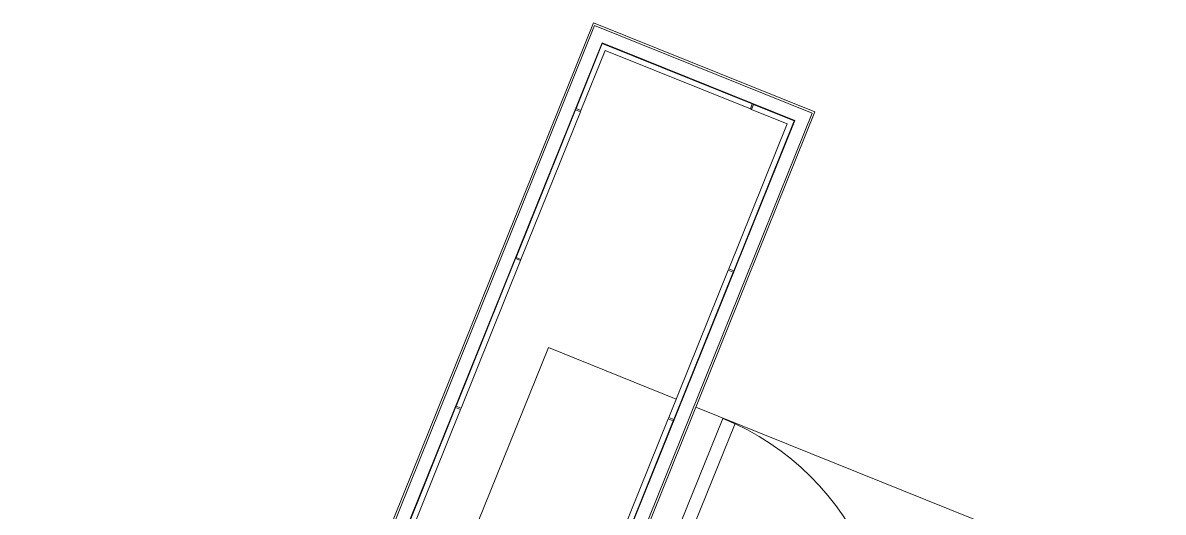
# Model space of a CAD drawing. Header units: millimetres. Extents: x -584918 to 2941280, y 3000189 to 4229862.
# Drawn here: x -449873 to -445573, y 3699089 to 3700935 of the extents above; entities that cross this region are included whole.
import ezdxf

# ---------------------------------------------------------------- set-up
doc = ezdxf.new("R2010")
doc.units = ezdxf.units.MM
for name, color, linetype, lineweight in [('Витраж', 7, 'Continuous', 0), ('Двери', 7, 'Continuous', 0), ('Перекрытие', 7, 'Continuous', 0), ('Стены', 7, 'Continuous', 0), ('Стены отделка', 7, 'Continuous', 0), ('Стены штриховка', 7, 'Continuous', 0)]:
    doc.layers.add(name, color=color, linetype=linetype, lineweight=lineweight)

# ---------------------------------------------------------------- blocks, each defined once
blk = doc.blocks.new('ASVP_ДверьАлюминиеваяВитражная_2 полотна - Остекленная Наружная Желтая-7859659-АР Этаж 01')
at = {"layer": 'Двери', "lineweight": 18}
for p, q in [((-900, 32.5), (-900, -32.5)), ((-830, 32.5), (-900, 32.5)), ((-840, -32.5), (-840, 17.5)), ((-840, 17.5), (-830, 17.5)), ((-830, 17.5), (-830, 32.5)), ((830, 32.5), (900, 32.5)), ((830, 17.5), (830, 32.5)), ((840, 17.5), (830, 17.5)), ((840, -32.5), (840, 17.5)), ((900, 32.5), (900, -32.5)), ((-900, -32.5), (-840, -32.5)), ((-790, -32.5), (-840, -32.5)), ((-840, -32.5), (-840, -712.5)), ((-790, -712.5), (-790, -32.5)), ((790, -1032.5), (790, -32.5)), ((790, -32.5), (840, -32.5)), ((840, -32.5), (840, -1032.5)), ((900, -32.5), (840, -32.5)), ((-840, -712.5), (-790, -712.5)), ((840, -1032.5), (790, -1032.5))]:
    blk.add_line(p, q, dxfattribs=at)
at = {"layer": 'Двери'}
for centre, radius, start, end in [((-840, -32.5), 680, 270, 0), ((840, -32.5), 1000, 180, 270)]:
    blk.add_arc(centre, radius, start, end, dxfattribs=at)
blk = doc.blocks.new('Прямоугольный импост - 5х20 мм  _зазор керамогранита цоколя_-7684918-АР Этаж 01')
at = {"layer": 'Витраж'}
for p, q in [((-2.5, -10), (-2.5, 10)), ((-2.5, 10), (2.5, 10)), ((2.5, 10), (2.5, -10)), ((2.5, -10), (-2.5, -10))]:
    blk.add_line(p, q, dxfattribs=at)

msp = doc.modelspace()

# ---------------------------------------------------------------- linework, layer by layer
at = {"layer": 'Перекрытие'}
for p, q in [((-447891.46, 3699710.034), (-448209.17, 3698921.643)), ((-447409.15, 3699515.67), (-447891.46, 3699710.034)), ((-447388.745, 3699507.447), (-447390.6, 3699508.194)), ((-445572.663, 3698775.593), (-447334.949, 3699485.768))]:
    msp.add_line(p, q, dxfattribs=at)
at = {"layer": 'Стены'}
for p, q in [((-447787.01, 3700611.319), (-447687.96, 3700857.111)), ((-447676.885, 3700831.086), (-447768.46, 3700603.843)), ((-447687.96, 3700857.111), (-447122.173, 3700629.108)), ((-447129.649, 3700610.558), (-447676.885, 3700831.086)), ((-448013.145, 3700050.17), (-447788.879, 3700606.681)), ((-447788.879, 3700606.681), (-447770.329, 3700599.206)), ((-447787.01, 3700611.319), (-447768.46, 3700603.843)), ((-447122.173, 3700629.108), (-447129.649, 3700610.558)), ((-447117.535, 3700627.239), (-447125.011, 3700608.689)), ((-446990.521, 3700554.491), (-447125.011, 3700608.689)), ((-447117.535, 3700627.239), (-446964.495, 3700565.566)), ((-447770.329, 3700599.206), (-447994.595, 3700042.694)), ((-446964.495, 3700565.566), (-447192.498, 3699999.779)), ((-447211.049, 3700007.255), (-446990.521, 3700554.491)), ((-448239.28, 3699489.021), (-448015.014, 3700045.532)), ((-448015.014, 3700045.532), (-447996.463, 3700038.057)), ((-448013.145, 3700050.17), (-447994.595, 3700042.694)), ((-447996.463, 3700038.057), (-448220.729, 3699481.546)), ((-447437.183, 3699446.106), (-447212.918, 3700002.617)), ((-447194.367, 3699995.142), (-447212.918, 3700002.617)), ((-447192.498, 3699999.779), (-447211.049, 3700007.255)), ((-447194.367, 3699995.142), (-447418.633, 3699438.63)), ((-448465.414, 3698927.872), (-448241.148, 3699484.383)), ((-448241.148, 3699484.383), (-448222.598, 3699476.908)), ((-448239.28, 3699489.021), (-448220.729, 3699481.546)), ((-448222.598, 3699476.908), (-448446.864, 3698920.397)), ((-447663.318, 3698884.957), (-447439.052, 3699441.468)), ((-447420.502, 3699433.993), (-447439.052, 3699441.468)), ((-447418.633, 3699438.63), (-447437.183, 3699446.106)), ((-447420.502, 3699433.993), (-447644.768, 3698877.482))]:
    msp.add_line(p, q, dxfattribs=at)
at = {"layer": 'Стены отделка'}
for p, q in [((-447721.184, 3700935.189), (-449873.388, 3695594.535)), ((-446886.417, 3700598.79), (-447721.184, 3700935.189)), ((-449797.913, 3695626.652), (-447689.067, 3700859.714)), ((-447689.067, 3700859.714), (-446961.892, 3700566.673)), ((-446961.892, 3700566.673), (-447762.521, 3698579.928)), ((-447708.725, 3698558.249), (-446886.417, 3700598.79))]:
    msp.add_line(p, q, dxfattribs=at)
at = {"layer": 'Стены штриховка'}
for p, q in [((-447716.754, 3700924.779), (-449844.289, 3695645.341)), ((-447716.754, 3700924.779), (-446896.827, 3700594.361)), ((-446896.827, 3700594.361), (-447716.145, 3698561.239))]:
    msp.add_line(p, q, dxfattribs=at)

# ---------------------------------------------------------------- block references
at = {"layer": 'Витраж', "extrusion": (0, 0, -1)}
for p, rotation in [((447778.67, 3700605.262), 111.9486990835425), ((447123.592, 3700618.898), 201.9486990835424), ((448004.804, 3700044.113), 111.9486990835425), ((447202.708, 3700001.198), 291.9486990835424), ((448230.939, 3699482.964), 111.9486990835425), ((447428.843, 3699440.049), 291.9486990835424)]:
    msp.add_blockref('Прямоугольный импост - 5х20 мм  _зазор керамогранита цоколя_-7684918-АР Этаж 01', p, dxfattribs=dict(at, rotation=rotation))
at = {"layer": 'Двери', "rotation": 158.0513009164574}
msp.add_blockref('ASVP_ДверьАлюминиеваяВитражная_2 полотна - Остекленная Наружная Желтая-7859659-АР Этаж 01', (-446840.664, 3698170.698), dxfattribs=at)

doc.saveas('drawing.dxf')
